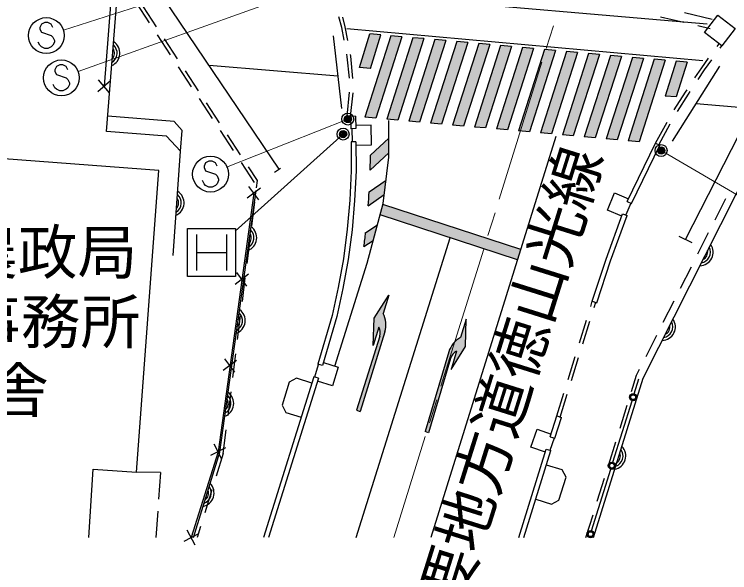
# Model space of a CAD drawing. Units: millimetres, scale not verified. Extents: x 40000 to 680000, y 20000 to 380000.
# Drawn here: x 399575 to 429518, y 243935 to 267295 of the extents above; entities that cross this region are included whole.
import ezdxf
from ezdxf.enums import TextEntityAlignment as Align

# ---------------------------------------------------------------- set-up
doc = ezdxf.new("R2010")
doc.units = ezdxf.units.MM
doc.header["$LTSCALE"] = 1000
doc.header["$PDMODE"] = 32
doc.header["$PDSIZE"] = 500
doc.linetypes.add('CHAIN', pattern=[18.5, 12, -1.5, 3.5, -1.5])
for name, color, linetype, lineweight in [('M-BGD', 7, 'Continuous', 25), ('M-BMK', 2, 'CHAIN', 13), ('M-BMK-HTXT', 7, 'Continuous', 13), ('M-STR-HTXT', 7, 'Continuous', 13), ('M-STR-STRC', 7, 'Continuous', 25)]:
    doc.layers.add(name, color=color, linetype=linetype, lineweight=lineweight)
doc.styles.add('ＭＳ ゴシック', font='')
doc.styles.get('ＭＳ ゴシック').set_extended_font_data('MS Gothic')

msp = doc.modelspace()

# ---------------------------------------------------------------- hatches: boundary and pattern name
at = {"layer": 'M-STR-STRC'}
for points in [[(414919, 266438), (414461, 266479), (414021, 265064), (414479, 265023)], [(415798, 266359), (415338, 266400), (414244, 262992), (414704, 262950)], [(416716, 266277), (416257, 266318), (415163, 262909), (415622, 262868)], [(417635, 266194), (417176, 266236), (416082, 262827), (416541, 262786)], [(418554, 266112), (418095, 266153), (417001, 262745), (417460, 262704)], [(419473, 266030), (419013, 266071), (417919, 262663), (418379, 262622)], [(420392, 265947), (419932, 265988), (418838, 262580), (419298, 262539)], [(421310, 265865), (420851, 265906), (419757, 262498), (420217, 262457)], [(422229, 265783), (421770, 265824), (420676, 262416), (421135, 262375)], [(423148, 265700), (422689, 265741), (421595, 262334), (422054, 262293)], [(424067, 265618), (423607, 265659), (422514, 262252), (422973, 262211)], [(424986, 265536), (424526, 265577), (423433, 262169), (423892, 262128)], [(425904, 265453), (425445, 265494), (424351, 262087), (424811, 262046)], [(426823, 265371), (426364, 265412), (425270, 262005), (425730, 261964)], [(427742, 265288), (427283, 265330), (426816, 263877), (427276, 263836)], [(415258, 262107), (414484, 261399, -0.00466), (414470, 260776), (415258, 261497)], [(415136, 260356), (414428, 259862, -0.00432), (414388, 259286), (415060, 259755)], [(415003, 259343), (414886, 258908), (417825, 257945), (420637, 257023), (420771, 257453)], [(414771, 258483), (414282, 258164, -0.00439), (414212, 257581), (414595, 257831)], [(415011, 254781), (415249, 255545), (414636, 254584), (414595, 253445), (414833, 254208, -0.20151), (414870, 253823), (413905, 250727), (414048, 250682), (415085, 254010, 0.20151)], [(418484, 254540), (418255, 253774, 0.20151), (417764, 253175), (416766, 249835), (416909, 249792), (417838, 252900, -0.20151), (418084, 253199), (417855, 252432), (418457, 253400)]]:
    msp.add_hatch(color=256, dxfattribs=at).paths.add_polyline_path(points)

# ---------------------------------------------------------------- linework, layer by layer
at = {"layer": 'M-BGD'}
for p, q in [((410658, 260816), (402981, 272207)), ((405240, 266942), (404691, 267778)), ((405532, 266771), (404983, 267607)), ((413281, 266739), (413162, 267187)), ((413428, 266772), (413321, 267174)), ((426627, 267192), (427601, 266962)), ((427633, 267365), (428788, 267093)), ((428185, 266824), (428696, 266703)), ((413379, 266212), (413281, 266739)), ((413534, 266198), (413428, 266772)), ((406119, 265605), (405570, 266441)), ((406410, 265434), (405861, 266270)), ((412922, 266399), (413277, 263358)), ((428989, 265948), (429073, 266065)), ((429073, 266065), (429076, 266069)), ((429121, 265875), (429193, 265974)), ((429193, 265974), (429196, 265978)), ((413507, 265522), (413489, 265622)), ((413656, 265543), (413644, 265608)), ((413599, 264628), (413507, 265522)), ((413751, 264614), (413656, 265543)), ((428348, 265062), (428637, 265462)), ((428471, 264976), (428770, 265389)), ((406997, 264268), (406448, 265103)), ((407727, 265165), (413117, 264726)), ((427123, 261987), (429109, 265129)), ((428066, 264641), (428348, 265062)), ((407289, 264097), (406740, 264933)), ((428198, 264568), (428471, 264976)), ((403597, 264509), (403065, 264054)), ((403558, 264015), (403104, 264548)), ((427662, 264037), (427732, 264142)), ((413505, 263036), (413604, 264031)), ((413654, 263021), (413753, 264017)), ((427200, 263296), (427662, 264037)), ((427332, 263223), (427788, 263956)), ((427788, 263956), (427864, 264070)), ((407876, 262930), (407327, 263766)), ((408167, 262760), (407618, 263596)), ((428118, 263560), (430734, 263341)), ((413854, 263027), (413654, 263021)), ((413654, 263021), (413668, 262509)), ((413854, 263027), (413868, 262514)), ((427673, 257869), (430307, 263052)), ((426415, 261902), (426895, 262779)), ((426546, 261830), (427026, 262707)), ((408755, 261593), (408205, 262429)), ((413868, 262514), (413668, 262509)), ((413705, 262510), (413711, 261959)), ((409046, 261423), (408497, 262258)), ((413876, 261960), (413676, 261959)), ((413876, 261825), (414523, 261831)), ((425234, 259467), (426415, 261902)), ((425414, 259380), (426595, 261815)), ((426415, 261902), (426595, 261815)), ((409633, 260256), (409084, 261092)), ((409757, 260340), (409375, 260921)), ((410471, 260687), (410720, 260859)), ((409719, 260038), (409757, 260340)), ((409875, 260024), (409317, 259601)), ((409808, 259534), (409385, 260092)), ((409520, 258450), (409644, 259442)), ((425381, 259396), (425173, 258903)), ((425234, 259467), (425414, 259380)), ((428905, 258697), (429356, 259589)), ((424997, 258846), (424398, 259099)), ((425036, 258953), (425223, 258884)), ((406827, 256332), (406827, 258332)), ((406827, 258332), (408827, 258332)), ((408827, 258332), (408827, 256332)), ((428183, 257269), (428634, 258161)), ((407202, 258082), (407202, 256582)), ((408452, 258082), (408452, 256582)), ((409320, 256863), (409445, 257855)), ((427946, 257732), (427409, 258002)), ((407202, 257332), (408452, 257332)), ((427462, 255841), (427913, 256733)), ((408827, 256332), (406827, 256332)), ((409377, 256419), (408819, 255996)), ((409309, 255928), (408887, 256487)), ((409120, 255275), (409245, 256267)), ((423701, 255077), (423768, 255292)), ((423768, 255292), (423958, 255230)), ((423844, 255033), (423911, 255248)), ((426740, 254413), (427191, 255305)), ((408921, 253688), (409045, 254680)), ((423228, 253549), (423523, 254504)), ((423371, 253504), (423667, 254460)), ((426019, 252984), (426470, 253877)), ((408721, 252100), (408846, 253092)), ((408879, 252814), (408321, 252391)), ((408811, 252323), (408389, 252881)), ((412510, 252724), (413130, 252535)), ((422754, 252021), (423050, 252976)), ((422897, 251976), (423193, 252931)), ((412152, 252124), (412310, 252643)), ((412472, 252596), (412280, 252652)), ((425619, 252192), (425748, 252449)), ((412118, 252135), (410008, 245402)), ((412309, 252075), (412118, 252135)), ((425406, 251512), (425619, 252192)), ((412309, 252075), (410217, 245402)), ((408521, 250513), (408646, 251505)), ((422281, 250492), (422577, 251447)), ((422424, 250448), (422720, 251403)), ((424930, 249985), (425228, 250939)), ((422008, 249619), (422281, 250492)), ((422199, 249560), (422472, 250433)), ((422281, 250492), (422472, 250433)), ((408322, 248925), (408447, 249917)), ((422171, 249568), (421990, 249053)), ((422008, 249619), (422199, 249560)), ((408412, 249160), (407792, 248835)), ((408264, 248687), (407940, 249307)), ((421803, 248971), (421198, 249183)), ((424454, 248457), (424751, 249412)), ((408322, 248925), (408025, 247970)), ((420693, 245402), (421843, 249099)), ((420902, 245402), (422034, 249040)), ((421843, 249099), (422034, 249040)), ((402692, 245402), (402883, 248266)), ((402883, 248266), (404690, 248146)), ((405691, 248122), (404690, 248146)), ((405691, 248122), (405614, 247011)), ((423977, 246930), (424275, 247884)), ((407847, 247397), (407550, 246442)), ((405579, 246513), (405501, 245402)), ((423501, 245402), (423799, 246357)), ((407372, 245869), (407227, 245402)), ((407290, 245565), (406670, 245240)), ((407142, 245092), (406817, 245712))]:
    msp.add_line(p, q, dxfattribs=at)
for points in [[(406222, 257209), (406538, 261564), (405947, 262204), (403434, 262397), (403952, 268903), (402220, 271509), (391134, 274290), (376832, 275476)], [(376928, 275231), (391090, 274054), (402031, 271311), (403687, 268779), (403331, 264282)], [(406538, 261564), (406604, 262430), (406260, 262810), (403490, 263029)], [(414523, 261831), (414515, 262653), (413864, 262646)], [(423815, 245402), (425898, 252079), (431095, 262366)], [(404690, 248146), (405628, 260766), (387305, 262141)], [(413676, 261959), (413678, 260746), (413616, 259524), (413514, 258301), (413352, 257066), (413135, 255869), (412876, 254696), (412280, 252652)], [(413876, 261960), (413878, 260741), (413816, 259511), (413713, 258280), (413550, 257035), (413332, 255830), (413070, 254646), (412472, 252596)], [(407070, 245402), (408179, 248970), (409695, 259923)], [(409596, 259813), (408102, 248997), (406980, 245402)], [(424398, 259099), (424702, 259820), (425286, 259574)], [(423768, 255292), (424342, 257053), (425036, 258953)], [(423958, 255230), (424531, 256988), (425223, 258884)], [(413130, 252535), (412892, 251755), (412268, 251945)], [(412035, 251869), (411387, 252068), (411075, 251903), (410780, 250947), (410946, 250635), (411586, 250437)], [(421198, 249183), (421462, 249935), (422043, 249731)], [(421402, 247007), (422061, 246803), (422374, 246968), (422669, 247924), (422504, 248237), (421847, 248439)]]:
    msp.add_lwpolyline(points, dxfattribs=at)
msp.add_lwpolyline([(429019, 267260), (429744, 266707), (429190, 265982), (428466, 266536)], close=True, dxfattribs=at)
for centre, radius, start, end in [((403427, 265671), 567, 293.522, 57.377), ((403427, 265671), 453, 301.4814, 49.4177), ((403427, 265671), 340, 317.1068, 33.7923), ((406114, 259406), 567, 293.9308, 57.7858), ((406114, 259406), 453, 301.8902, 49.8264), ((406114, 259406), 340, 317.5156, 34.2011), ((409153, 257950), 567, 290.1895, 54.0445), ((409153, 257950), 453, 298.1489, 46.0851), ((409153, 257950), 340, 313.7742, 30.4597), ((428258, 257343), 567, 271.2664, 35.1214), ((428258, 257343), 453, 279.2258, 27.162), ((428258, 257343), 340, 294.8512, 11.5367), ((408673, 254483), 567, 290.1895, 54.0445), ((408673, 254483), 453, 298.1489, 46.0851), ((408673, 254483), 340, 313.7742, 30.4597), ((426680, 254219), 567, 271.2664, 35.1214), ((426680, 254219), 453, 279.2258, 27.162), ((426680, 254219), 340, 294.8512, 11.5367), ((408193, 251016), 567, 290.1895, 54.0445), ((408193, 251016), 453, 298.1489, 46.0851), ((408193, 251016), 340, 313.7742, 30.4597), ((424602, 248820), 567, 280.7521, 44.6071), ((424602, 248820), 453, 288.7115, 36.6477), ((424602, 248820), 340, 304.3369, 21.0223), ((407369, 247265), 567, 280.8032, 44.6583), ((407369, 247265), 453, 288.7626, 36.6989), ((407369, 247265), 340, 304.388, 21.0735)]:
    msp.add_arc(centre, radius, start, end, dxfattribs=at)
at = {"layer": 'M-BMK'}
for p, q in [((422138, 266819), (421840, 265864)), ((421662, 265291), (419875, 259563)), ((419697, 258990), (419399, 258036)), ((419221, 257463), (417434, 251735)), ((417256, 251162), (416958, 250208)), ((416779, 249635), (415459, 245402))]:
    msp.add_line(p, q, dxfattribs=at)
at = {"layer": 'M-STR-HTXT'}
for p, q in [((411867, 269909), (401628, 266638)), ((412546, 268592), (402247, 264905)), ((413532, 262912), (408463, 260897)), ((413338, 262284), (408820, 258226)), ((426650, 261597), (432690, 258074))]:
    msp.add_line(p, q, dxfattribs=at)
at = {"layer": 'M-STR-STRC'}
for p, q in [((428569, 266876), (413185, 268212)), ((400712, 266884), (400644, 266748)), ((400848, 266952), (400712, 266884)), ((400984, 266952), (400848, 266952)), ((401121, 266884), (400984, 266952)), ((401189, 266748), (401121, 266884)), ((400644, 266748), (400644, 266680)), ((400644, 266680), (400712, 266543)), ((400712, 266543), (401121, 266407)), ((428389, 265355), (413489, 266692)), ((401121, 266407), (401189, 266339)), ((401189, 266339), (401257, 266202)), ((401257, 266202), (401257, 266134)), ((414021, 265064), (414461, 266479)), ((415338, 266400), (414244, 262992)), ((414919, 266438), (414461, 266479)), ((414479, 265023), (414919, 266438)), ((415798, 266359), (414704, 262950)), ((416257, 266318), (415163, 262909)), ((415798, 266359), (415338, 266400)), ((416716, 266277), (415622, 262868)), ((417176, 266236), (416082, 262827)), ((416716, 266277), (416257, 266318)), ((417635, 266194), (416541, 262786)), ((417635, 266194), (417176, 266236)), ((400644, 265998), (400575, 266134)), ((400712, 265930), (400644, 265998)), ((400848, 265861), (400712, 265930)), ((401121, 265930), (400984, 265861)), ((401189, 265998), (401121, 265930)), ((401257, 266134), (401189, 265998)), ((418095, 266153), (417001, 262745)), ((418554, 266112), (417460, 262704)), ((419013, 266071), (417919, 262663)), ((418554, 266112), (418095, 266153)), ((419473, 266030), (418379, 262622)), ((419932, 265988), (418838, 262580)), ((419473, 266030), (419013, 266071)), ((420392, 265947), (419298, 262539)), ((420851, 265906), (419757, 262498)), ((420392, 265947), (419932, 265988)), ((421310, 265865), (420851, 265906)), ((400984, 265861), (400848, 265861)), ((421310, 265865), (420217, 262457)), ((421770, 265824), (420676, 262416)), ((422229, 265783), (421135, 262375)), ((422689, 265741), (421595, 262334)), ((422229, 265783), (421770, 265824)), ((423148, 265700), (422054, 262293)), ((423607, 265659), (422514, 262252)), ((423148, 265700), (422689, 265741)), ((424067, 265618), (422973, 262211)), ((424067, 265618), (423607, 265659)), ((424526, 265577), (423433, 262169)), ((424986, 265536), (423892, 262128)), ((425445, 265494), (424351, 262087)), ((424986, 265536), (424526, 265577)), ((425904, 265453), (424811, 262046)), ((426364, 265412), (425270, 262005)), ((425904, 265453), (425445, 265494)), ((426823, 265371), (425730, 261964)), ((426823, 265371), (426364, 265412)), ((427283, 265330), (426816, 263877)), ((427742, 265288), (427283, 265330)), ((401340, 265113), (401272, 264976)), ((401477, 265181), (401340, 265113)), ((401613, 265181), (401477, 265181)), ((401749, 265113), (401613, 265181)), ((401818, 264976), (401749, 265113)), ((414479, 265023), (414021, 265064)), ((427742, 265288), (427276, 263836)), ((401272, 264976), (401272, 264908)), ((401272, 264908), (401340, 264772)), ((401340, 264772), (401749, 264635)), ((401749, 264635), (401818, 264567)), ((401818, 264567), (401886, 264431)), ((401886, 264431), (401886, 264363)), ((401272, 264226), (401204, 264363)), ((401340, 264158), (401272, 264226)), ((401477, 264090), (401340, 264158)), ((401749, 264158), (401613, 264090)), ((401818, 264226), (401749, 264158)), ((401886, 264363), (401818, 264226)), ((401613, 264090), (401477, 264090)), ((427276, 263836), (426816, 263877)), ((414704, 262950), (414244, 262992)), ((415622, 262868), (415163, 262909)), ((416541, 262786), (416082, 262827)), ((417460, 262704), (417001, 262745)), ((418379, 262622), (417919, 262663)), ((419298, 262539), (418838, 262580)), ((420217, 262457), (419757, 262498)), ((421135, 262375), (420676, 262416)), ((422054, 262293), (421595, 262334)), ((414484, 261399), (415258, 262107)), ((422246, 262182), (417013, 245402)), ((422973, 262211), (422514, 262252)), ((423892, 262128), (423433, 262169)), ((424811, 262046), (424351, 262087)), ((425730, 261964), (425270, 262005)), ((414470, 260776), (415258, 261497)), ((407720, 261154), (407584, 261086)), ((407857, 261154), (407720, 261154)), ((407993, 261086), (407857, 261154)), ((407584, 261086), (407516, 260949)), ((407516, 260949), (407516, 260881)), ((407516, 260881), (407584, 260745)), ((408061, 260949), (407993, 261086)), ((407584, 260745), (407993, 260609)), ((407993, 260609), (408061, 260540)), ((408061, 260540), (408129, 260404)), ((407516, 260199), (407448, 260336)), ((408129, 260336), (408061, 260199)), ((408129, 260404), (408129, 260336)), ((414428, 259862), (415136, 260356)), ((407584, 260131), (407516, 260199)), ((407720, 260063), (407584, 260131)), ((407857, 260063), (407720, 260063)), ((407993, 260131), (407857, 260063)), ((408061, 260199), (407993, 260131)), ((414388, 259286), (415060, 259755)), ((420771, 257453), (415003, 259343)), ((420637, 257023), (414886, 258908)), ((414282, 258164), (414771, 258483)), ((413881, 245402), (417825, 257945)), ((414212, 257581), (414595, 257831)), ((414636, 254584), (415249, 255545)), ((415249, 255545), (415011, 254781)), ((414595, 253445), (414636, 254584)), ((418484, 254540), (418255, 253774)), ((418457, 253400), (418484, 254540)), ((415085, 254010), (414048, 250682)), ((414833, 254208), (414595, 253445)), ((414870, 253823), (413905, 250727)), ((417855, 252432), (418457, 253400)), ((417764, 253175), (416766, 249835)), ((418084, 253199), (417855, 252432)), ((417838, 252900), (416909, 249792)), ((425523, 251417), (425718, 252041)), ((424631, 248553), (425434, 251131)), ((413905, 250727), (414048, 250682)), ((416909, 249792), (416766, 249835)), ((423739, 245689), (424542, 248267))]:
    msp.add_line(p, q, dxfattribs=at)
msp.add_lwpolyline([(412997, 252576), (414341, 256889), (415014, 259382), (415257, 261322), (415258, 262851)], dxfattribs=at)
for centre, radius in [((400916, 266407), 750), ((401545, 264635), 750), ((413532, 262912), 150), ((413532, 262912), 120), ((413532, 262912), 90), ((413532, 262912), 60), ((413532, 262912), 30), ((413532, 262912), 20), ((413338, 262284), 150), ((413338, 262284), 120), ((413338, 262284), 90), ((413338, 262284), 60), ((413338, 262284), 30), ((413338, 262284), 20), ((426650, 261597), 150), ((426650, 261597), 120), ((426650, 261597), 90), ((426650, 261597), 60), ((426650, 261597), 30), ((426650, 261597), 20), ((407789, 260609), 750), ((425479, 251274), 150), ((425479, 251274), 120), ((425479, 251274), 100), ((425479, 251274), 100), ((425479, 251274), 100), ((425479, 251274), 100), ((424587, 248410), 150), ((424587, 248410), 120), ((424587, 248410), 100), ((424587, 248410), 100), ((424587, 248410), 100), ((424587, 248410), 100), ((423695, 245546), 150), ((423695, 245546), 120), ((423695, 245546), 100), ((423695, 245546), 100), ((423695, 245546), 100), ((423695, 245546), 100)]:
    msp.add_circle(centre, radius, dxfattribs=at)
for centre, radius, start, end in [((381062, 261867), 33425, 358.1284, 359.1975), ((381062, 261867), 33425, 355.5703, 356.5605), ((381062, 261867), 33425, 352.6314, 353.6386), ((414130, 254308), 1000, 342.6874, 28.2604), ((414392, 253972), 500, 342.6874, 28.2604), ((418722, 252889), 1000, 117.7941, 163.3671), ((418317, 252756), 500, 117.7941, 163.3671)]:
    msp.add_arc(centre, radius, start, end, dxfattribs=at)
for p in [(413532, 262912), (413338, 262284), (426650, 261597)]:
    msp.add_point(p, dxfattribs=at)

# ---------------------------------------------------------------- texts
at = {"layer": 'M-BMK-HTXT', "style": 'ＭＳ ゴシック'}
msp.add_text('主要地方道徳山光線', height=1833, rotation=72.583, dxfattribs=at).set_placement((418019, 239745), align=Align.BOTTOM_LEFT)
for s, p in [('中国四国農政局', (395971, 258266)), ('山口農政事務所', (396099, 255351)), ('周南庁舎', (396014, 252479))]:
    msp.add_text(s, height=1833, dxfattribs=at).set_placement(p, align=Align.TOP_CENTER)

doc.saveas('drawing.dxf')
